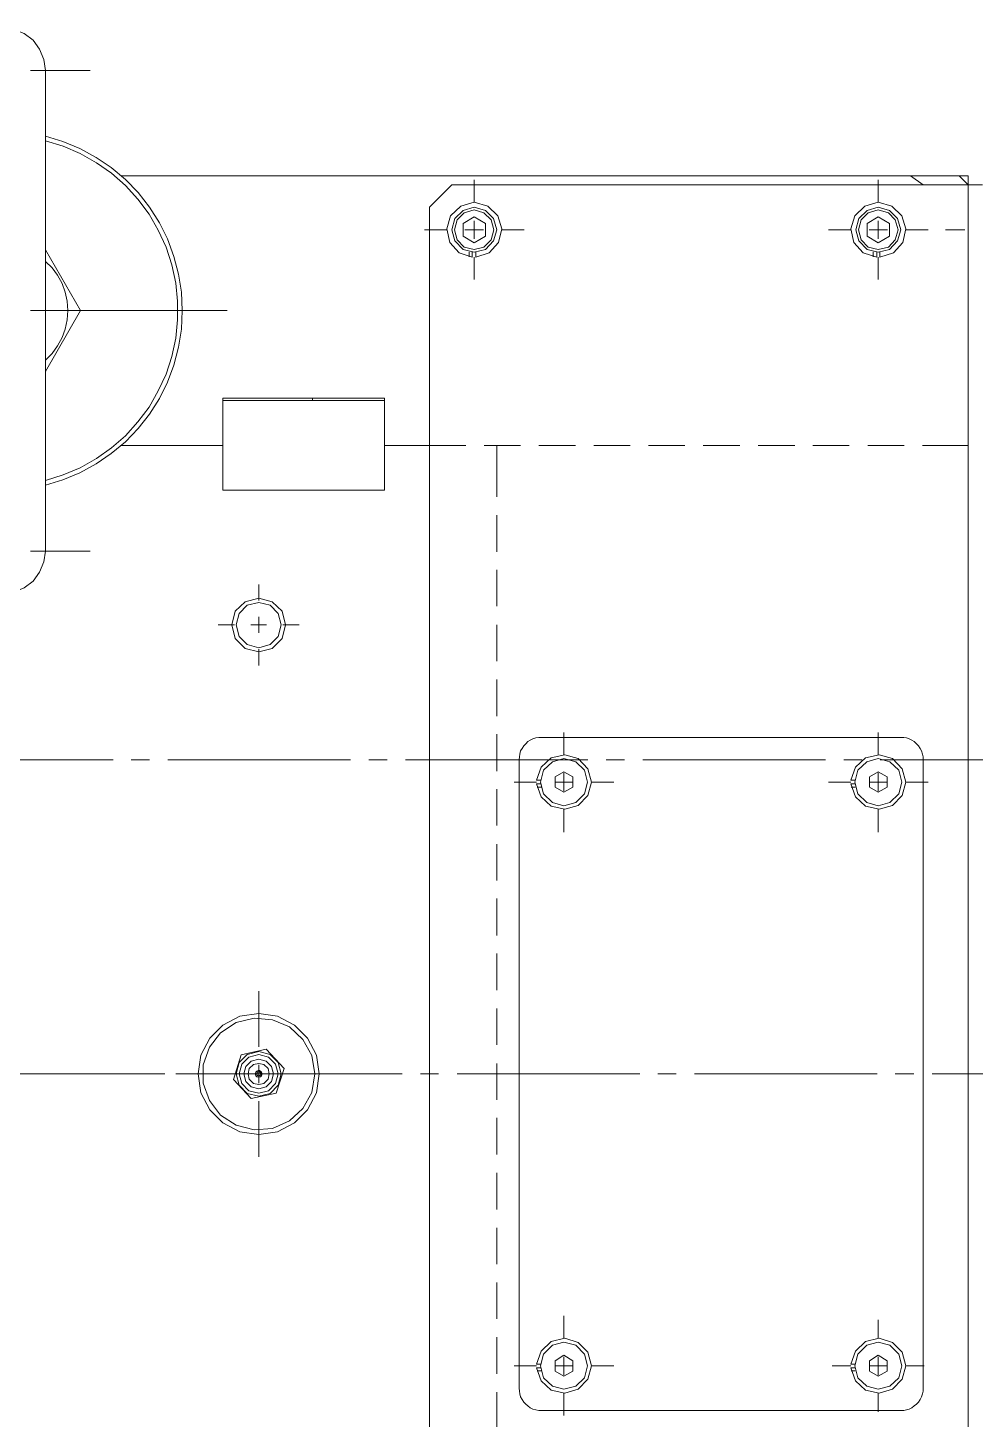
# Model space of a CAD drawing. Header units: millimetres. Extents: x 288 to 8834, y 20 to 9668.
# Drawn here: x 3797.4 to 4008.4, y 8979.9 to 9289.8 of the extents above; entities that cross this region are included whole.
import ezdxf

# ---------------------------------------------------------------- set-up
doc = ezdxf.new("R2010")
doc.units = ezdxf.units.MM
doc.layers.add('Layer1', color=7, linetype='Continuous')

# ---------------------------------------------------------------- blocks, each defined once
blk = doc.blocks.new('BLKF082')
at = {"layer": 'Layer1', "color": 7, "linetype": 'Continuous', "lineweight": 13}
for p, q in [((3844.61, 9069.67), (3840.82, 9067.69)), ((3848.83, 9070.27), (3844.61, 9069.67)), ((3852.96, 9069.67), (3848.83, 9070.27)), ((3856.75, 9067.69), (3852.96, 9069.67)), ((3840.82, 9067.69), (3837.89, 9064.76)), ((3859.68, 9064.76), (3856.75, 9067.69)), ((3837.89, 9064.76), (3835.91, 9060.97)), ((3861.66, 9060.97), (3859.68, 9064.76)), ((3835.91, 9060.97), (3835.31, 9056.84)), ((3862.26, 9056.84), (3861.66, 9060.97)), ((3835.31, 9056.84), (3835.91, 9052.62)), ((3835.91, 9052.62), (3837.89, 9048.83)), ((3859.68, 9048.83), (3861.66, 9052.62)), ((3837.89, 9048.83), (3840.82, 9045.9)), ((3856.75, 9045.9), (3859.68, 9048.83)), ((3840.82, 9045.9), (3844.61, 9043.92)), ((3852.96, 9043.92), (3856.75, 9045.9)), ((3844.61, 9043.92), (3848.83, 9043.32)), ((3848.83, 9043.32), (3852.96, 9043.92))]:
    blk.add_line(p, q, dxfattribs=at)
blk = doc.blocks.new('BLKF083')
at = {"layer": 'Layer1', "color": 7, "linetype": 'Continuous', "lineweight": 13}
for p, q in [((3843.75, 9068.29), (3840.3, 9065.96)), ((3847.8, 9069.24), (3843.75, 9068.29)), ((3851.84, 9068.89), (3847.8, 9069.24)), ((3855.63, 9067.26), (3851.84, 9068.89)), ((3858.65, 9064.5), (3855.63, 9067.26)), ((3840.3, 9065.96), (3837.81, 9062.78)), ((3860.63, 9060.88), (3858.65, 9064.5)), ((3837.81, 9062.78), (3836.43, 9058.82)), ((3861.32, 9056.84), (3860.63, 9060.88)), ((3836.43, 9058.82), (3836.43, 9054.77)), ((3836.43, 9054.77), (3837.81, 9050.89)), ((3837.81, 9050.89), (3840.3, 9047.62)), ((3858.65, 9049.09), (3860.63, 9052.7)), ((3855.63, 9046.33), (3858.65, 9049.09)), ((3840.3, 9047.62), (3843.75, 9045.38)), ((3843.75, 9045.38), (3847.8, 9044.35)), ((3847.8, 9044.35), (3851.84, 9044.69)), ((3851.84, 9044.69), (3855.63, 9046.33))]:
    blk.add_line(p, q, dxfattribs=at)
blk = doc.blocks.new('BLKF294')
at = {"layer": 'Layer1', "color": 7, "linetype": 'Continuous', "lineweight": 13}
for p, q in [((3808.96, 9262.91), (3805.17, 9264.46)), ((3812.57, 9260.93), (3808.96, 9262.91)), ((3815.93, 9258.69), (3812.57, 9260.93)), ((3819.12, 9256.02), (3815.93, 9258.69)), ((3821.96, 9253.09), (3819.12, 9256.02)), ((3824.46, 9249.82), (3821.96, 9253.09)), ((3826.7, 9246.37), (3824.46, 9249.82)), ((3828.51, 9242.76), (3826.7, 9246.37)), ((3829.88, 9238.88), (3828.51, 9242.76)), ((3830.92, 9234.92), (3829.88, 9238.88)), ((3831.61, 9230.87), (3830.92, 9234.92)), ((3831.78, 9226.83), (3831.61, 9230.87)), ((3831.61, 9222.69), (3831.78, 9226.83)), ((3830.92, 9218.64), (3831.61, 9222.69)), ((3829.88, 9214.68), (3830.92, 9218.64)), ((3828.51, 9210.89), (3829.88, 9214.68)), ((3826.7, 9207.19), (3828.51, 9210.89)), ((3824.46, 9203.75), (3826.7, 9207.19)), ((3821.96, 9200.56), (3824.46, 9203.75)), ((3819.12, 9197.55), (3821.96, 9200.56)), ((3815.93, 9194.96), (3819.12, 9197.55)), ((3812.57, 9192.64), (3815.93, 9194.96)), ((3805.17, 9189.11), (3808.96, 9190.66)), ((3808.96, 9190.66), (3812.57, 9192.64)), ((3801.29, 9187.9), (3805.17, 9189.11))]:
    blk.add_line(p, q, dxfattribs=at)
blk = doc.blocks.new('BLKF296')
at = {"layer": 'Layer1', "color": 7, "linetype": 'Continuous', "lineweight": 13}
for p, q in [((3809.04, 9261.79), (3805.25, 9263.42)), ((3812.66, 9259.72), (3809.04, 9261.79)), ((3816.02, 9257.4), (3812.66, 9259.72)), ((3819.12, 9254.64), (3816.02, 9257.4)), ((3821.87, 9251.63), (3819.12, 9254.64)), ((3824.37, 9248.27), (3821.87, 9251.63)), ((3826.44, 9244.74), (3824.37, 9248.27)), ((3828.16, 9240.95), (3826.44, 9244.74)), ((3829.45, 9236.99), (3828.16, 9240.95)), ((3830.31, 9232.94), (3829.45, 9236.99)), ((3830.74, 9228.89), (3830.31, 9232.94)), ((3830.74, 9224.76), (3830.74, 9228.89)), ((3830.31, 9220.63), (3830.74, 9224.76)), ((3829.45, 9216.58), (3830.31, 9220.63)), ((3828.16, 9212.62), (3829.45, 9216.58)), ((3826.44, 9208.91), (3828.16, 9212.62)), ((3824.37, 9205.3), (3826.44, 9208.91)), ((3821.87, 9202.02), (3824.37, 9205.3)), ((3819.12, 9198.92), (3821.87, 9202.02)), ((3816.02, 9196.26), (3819.12, 9198.92)), ((3809.04, 9191.78), (3812.66, 9193.84)), ((3812.66, 9193.84), (3816.02, 9196.26)), ((3805.25, 9190.23), (3809.04, 9191.78)), ((3801.29, 9188.94), (3805.25, 9190.23))]:
    blk.add_line(p, q, dxfattribs=at)
blk = doc.blocks.new('BLKF297')
at = {"layer": 'Layer1', "color": 7, "linetype": 'Continuous', "lineweight": 13}
for p, q in [((3803.96, 9234.66), (3802.76, 9236.3)), ((3805, 9232.85), (3803.96, 9234.66)), ((3805.69, 9230.87), (3805, 9232.85)), ((3806.12, 9228.89), (3805.69, 9230.87)), ((3806.29, 9226.83), (3806.12, 9228.89)), ((3805.69, 9222.69), (3806.12, 9224.76)), ((3806.12, 9224.76), (3806.29, 9226.83)), ((3805, 9220.8), (3805.69, 9222.69)), ((3802.76, 9217.27), (3803.96, 9218.99)), ((3803.96, 9218.99), (3805, 9220.8)), ((3801.29, 9215.8), (3802.76, 9217.27))]:
    blk.add_line(p, q, dxfattribs=at)
blk = doc.blocks.new('BLKF299')
at = {"layer": 'Layer1', "color": 7, "linetype": 'Continuous', "lineweight": 13}
for p, q in [((3789.32, 9289.43), (3787, 9288.48)), ((3791.82, 9289.78), (3789.32, 9289.43)), ((3794.23, 9289.43), (3791.82, 9289.78)), ((3796.56, 9288.48), (3794.23, 9289.43)), ((3785.1, 9287.02), (3783.55, 9285.04)), ((3787, 9288.48), (3785.1, 9287.02)), ((3798.54, 9287.02), (3796.56, 9288.48)), ((3800, 9285.04), (3798.54, 9287.02)), ((3783.55, 9285.04), (3782.61, 9282.71)), ((3800.95, 9282.71), (3800, 9285.04)), ((3801.29, 9280.3), (3800.95, 9282.71))]:
    blk.add_line(p, q, dxfattribs=at)
blk = doc.blocks.new('BLKF300')
at = {"layer": 'Layer1', "color": 7, "linetype": 'Continuous', "lineweight": 13}
for p, q in [((3782.26, 9173.26), (3782.61, 9170.85)), ((3800.95, 9170.85), (3801.29, 9173.26)), ((3782.61, 9170.85), (3783.55, 9168.53)), ((3800, 9168.53), (3800.95, 9170.85)), ((3783.55, 9168.53), (3785.1, 9166.55)), ((3785.1, 9166.55), (3787, 9165.08)), ((3796.56, 9165.08), (3798.54, 9166.55)), ((3798.54, 9166.55), (3800, 9168.53)), ((3787, 9165.08), (3789.32, 9164.13)), ((3789.32, 9164.13), (3791.82, 9163.79)), ((3791.82, 9163.79), (3794.23, 9164.13)), ((3794.23, 9164.13), (3796.56, 9165.08))]:
    blk.add_line(p, q, dxfattribs=at)
blk = doc.blocks.new('BLKF481')
at = {"layer": 'Layer1', "color": 7, "linetype": 'Continuous', "lineweight": 13}
for p, q in [((3848.4, 9057.01), (3848.31, 9056.84)), ((3848.57, 9057.27), (3848.4, 9057.01)), ((3849, 9057.27), (3848.57, 9057.27)), ((3849.26, 9057.01), (3849, 9057.27)), ((3849.26, 9056.84), (3849.26, 9057.01)), ((3848.31, 9056.84), (3848.4, 9056.58)), ((3848.4, 9056.58), (3848.57, 9056.41)), ((3848.57, 9056.41), (3848.83, 9056.32)), ((3848.83, 9056.32), (3849, 9056.41)), ((3849, 9056.41), (3849.26, 9056.58))]:
    blk.add_line(p, q, dxfattribs=at)
blk = doc.blocks.new('BLKF482')
at = {"layer": 'Layer1', "color": 7, "linetype": 'Continuous', "lineweight": 13}
for p, q in [((3848.14, 9057.18), (3847.97, 9056.84)), ((3848.4, 9057.44), (3848.14, 9057.18)), ((3848.83, 9057.61), (3848.4, 9057.44)), ((3849.17, 9057.44), (3848.83, 9057.61)), ((3849.43, 9057.18), (3849.17, 9057.44)), ((3849.6, 9056.84), (3849.43, 9057.18)), ((3847.97, 9056.84), (3848.14, 9056.41)), ((3848.14, 9056.41), (3848.4, 9056.15)), ((3848.4, 9056.15), (3848.83, 9056.06)), ((3848.83, 9056.06), (3849.17, 9056.15)), ((3849.17, 9056.15), (3849.43, 9056.41))]:
    blk.add_line(p, q, dxfattribs=at)
blk = doc.blocks.new('BLKF483')
at = {"layer": 'Layer1', "color": 7, "linetype": 'Continuous', "lineweight": 13}
for p, q in [((3846.68, 9058.04), (3846.42, 9056.84)), ((3847.62, 9058.9), (3846.68, 9058.04)), ((3848.83, 9059.16), (3847.62, 9058.9)), ((3849.95, 9058.9), (3848.83, 9059.16)), ((3850.9, 9058.04), (3849.95, 9058.9)), ((3851.15, 9056.84), (3850.9, 9058.04)), ((3846.42, 9056.84), (3846.68, 9055.63)), ((3846.68, 9055.63), (3847.62, 9054.68)), ((3847.62, 9054.68), (3848.83, 9054.43)), ((3848.83, 9054.43), (3849.95, 9054.68)), ((3849.95, 9054.68), (3850.9, 9055.63))]:
    blk.add_line(p, q, dxfattribs=at)
blk = doc.blocks.new('BLKF484')
at = {"layer": 'Layer1', "color": 7, "linetype": 'Continuous', "lineweight": 13}
for p, q in [((3848.83, 9060.11), (3847.11, 9059.68)), ((3850.46, 9059.68), (3848.83, 9060.11)), ((3845.9, 9058.47), (3845.47, 9056.84)), ((3847.11, 9059.68), (3845.9, 9058.47)), ((3851.67, 9058.47), (3850.46, 9059.68)), ((3852.1, 9056.84), (3851.67, 9058.47)), ((3845.47, 9056.84), (3845.9, 9055.11)), ((3845.9, 9055.11), (3847.11, 9053.91)), ((3847.11, 9053.91), (3848.83, 9053.48)), ((3848.83, 9053.48), (3850.46, 9053.91)), ((3850.46, 9053.91), (3851.67, 9055.11))]:
    blk.add_line(p, q, dxfattribs=at)
blk = doc.blocks.new('BLKF485')
at = {"layer": 'Layer1', "color": 7, "linetype": 'Continuous', "lineweight": 13}
for p, q in [((3846.59, 9060.54), (3845.04, 9058.99)), ((3848.83, 9061.14), (3846.59, 9060.54)), ((3850.98, 9060.54), (3848.83, 9061.14)), ((3852.53, 9058.99), (3850.98, 9060.54)), ((3845.04, 9058.99), (3844.44, 9056.84)), ((3853.13, 9056.84), (3852.53, 9058.99)), ((3844.44, 9056.84), (3845.04, 9054.68)), ((3845.04, 9054.68), (3846.59, 9053.05)), ((3850.98, 9053.05), (3852.53, 9054.68)), ((3846.59, 9053.05), (3848.83, 9052.53)), ((3848.83, 9052.53), (3850.98, 9053.05))]:
    blk.add_line(p, q, dxfattribs=at)
blk = doc.blocks.new('BLKF486')
at = {"layer": 'Layer1', "color": 7, "linetype": 'Continuous', "lineweight": 13}
for p, q in [((3846.25, 9061.14), (3844.44, 9059.33)), ((3848.83, 9061.83), (3846.25, 9061.14)), ((3851.33, 9061.14), (3848.83, 9061.83)), ((3853.13, 9059.33), (3851.33, 9061.14)), ((3844.44, 9059.33), (3843.75, 9056.84)), ((3853.82, 9056.84), (3853.13, 9059.33)), ((3843.75, 9056.84), (3844.44, 9054.34)), ((3844.44, 9054.34), (3846.25, 9052.44)), ((3851.33, 9052.44), (3853.13, 9054.34)), ((3846.25, 9052.44), (3848.83, 9051.84)), ((3848.83, 9051.84), (3851.33, 9052.44))]:
    blk.add_line(p, q, dxfattribs=at)
blk = doc.blocks.new('BLKF505')
at = {"layer": 'Layer1', "color": 7, "linetype": 'Continuous', "lineweight": 13}
for p, q in [((3989.28, 9246.2), (3986.78, 9247.67)), ((3989.28, 9243.36), (3989.28, 9246.2)), ((3986.78, 9241.9), (3989.28, 9243.36))]:
    blk.add_line(p, q, dxfattribs=at)
blk = doc.blocks.new('BLKF506')
at = {"layer": 'Layer1', "color": 7, "linetype": 'Continuous', "lineweight": 13}
for p, q in [((3986.78, 9249.22), (3984.54, 9248.61)), ((3989.02, 9248.61), (3986.78, 9249.22)), ((3982.99, 9246.98), (3982.39, 9244.82)), ((3984.54, 9248.61), (3982.99, 9246.98)), ((3990.57, 9246.98), (3989.02, 9248.61)), ((3991.18, 9244.82), (3990.57, 9246.98)), ((3982.39, 9244.82), (3982.99, 9242.58)), ((3982.99, 9242.58), (3984.54, 9240.95)), ((3984.54, 9240.95), (3986.78, 9240.43)), ((3986.78, 9240.43), (3989.02, 9240.95)), ((3989.02, 9240.95), (3990.57, 9242.58))]:
    blk.add_line(p, q, dxfattribs=at)
blk = doc.blocks.new('BLKF507')
at = {"layer": 'Layer1', "color": 7, "linetype": 'Continuous', "lineweight": 13}
for p, q in [((3984.29, 9249.13), (3982.48, 9247.32)), ((3986.78, 9249.82), (3984.29, 9249.13)), ((3989.28, 9249.13), (3986.78, 9249.82)), ((3991.09, 9247.32), (3989.28, 9249.13)), ((3982.48, 9247.32), (3981.79, 9244.82)), ((3991.78, 9244.82), (3991.09, 9247.32)), ((3981.79, 9244.82), (3982.48, 9242.33)), ((3982.48, 9242.33), (3984.29, 9240.43)), ((3984.29, 9240.43), (3986.78, 9239.83)), ((3986.78, 9239.83), (3989.28, 9240.43)), ((3989.28, 9240.43), (3991.09, 9242.33))]:
    blk.add_line(p, q, dxfattribs=at)
blk = doc.blocks.new('BLKF517')
at = {"layer": 'Layer1', "color": 7, "linetype": 'Continuous', "lineweight": 13}
for p, q in [((3894.3, 9249.13), (3892.49, 9247.32)), ((3896.79, 9249.82), (3894.3, 9249.13)), ((3899.29, 9249.13), (3896.79, 9249.82)), ((3901.1, 9247.32), (3899.29, 9249.13)), ((3892.49, 9247.32), (3891.8, 9244.82)), ((3901.79, 9244.82), (3901.1, 9247.32)), ((3891.8, 9244.82), (3892.49, 9242.33)), ((3892.49, 9242.33), (3894.3, 9240.43)), ((3894.3, 9240.43), (3896.79, 9239.83)), ((3896.79, 9239.83), (3899.29, 9240.43)), ((3899.29, 9240.43), (3901.1, 9242.33))]:
    blk.add_line(p, q, dxfattribs=at)
blk = doc.blocks.new('BLKF518')
at = {"layer": 'Layer1', "color": 7, "linetype": 'Continuous', "lineweight": 13}
for p, q in [((3896.79, 9249.22), (3894.56, 9248.61)), ((3898.95, 9248.61), (3896.79, 9249.22)), ((3893.01, 9246.98), (3892.4, 9244.82)), ((3894.56, 9248.61), (3893.01, 9246.98)), ((3900.58, 9246.98), (3898.95, 9248.61)), ((3901.19, 9244.82), (3900.58, 9246.98)), ((3892.4, 9244.82), (3893.01, 9242.58)), ((3893.01, 9242.58), (3894.56, 9240.95)), ((3894.56, 9240.95), (3896.79, 9240.43)), ((3896.79, 9240.43), (3898.95, 9240.95)), ((3898.95, 9240.95), (3900.58, 9242.58))]:
    blk.add_line(p, q, dxfattribs=at)
blk = doc.blocks.new('BLKF519')
at = {"layer": 'Layer1', "color": 7, "linetype": 'Continuous', "lineweight": 13}
for p, q in [((3984.2, 9126.33), (3982.22, 9124.44)), ((3986.78, 9127.02), (3984.2, 9126.33)), ((3989.37, 9126.33), (3986.78, 9127.02)), ((3991.35, 9124.44), (3989.37, 9126.33)), ((3982.22, 9124.44), (3981.53, 9121.77)), ((3992.04, 9121.77), (3991.35, 9124.44)), ((3981.53, 9121.77), (3982.22, 9119.18)), ((3982.22, 9119.18), (3984.2, 9117.29)), ((3989.37, 9117.29), (3991.35, 9119.18)), ((3984.2, 9117.29), (3986.78, 9116.51)), ((3986.78, 9116.51), (3989.37, 9117.29))]:
    blk.add_line(p, q, dxfattribs=at)
blk = doc.blocks.new('BLKF520')
at = {"layer": 'Layer1', "color": 7, "linetype": 'Continuous', "lineweight": 13}
for p, q in [((3914.19, 9126.33), (3912.21, 9124.44)), ((3916.77, 9127.02), (3914.19, 9126.33)), ((3919.44, 9126.33), (3916.77, 9127.02)), ((3921.34, 9124.44), (3919.44, 9126.33)), ((3912.21, 9124.44), (3911.52, 9121.77)), ((3922.03, 9121.77), (3921.34, 9124.44)), ((3911.52, 9121.77), (3912.21, 9119.18)), ((3912.21, 9119.18), (3914.19, 9117.29)), ((3919.44, 9117.29), (3921.34, 9119.18)), ((3914.19, 9117.29), (3916.77, 9116.51)), ((3916.77, 9116.51), (3919.44, 9117.29))]:
    blk.add_line(p, q, dxfattribs=at)
blk = doc.blocks.new('BLKF521')
at = {"layer": 'Layer1', "color": 7, "linetype": 'Continuous', "lineweight": 13}
for p, q in [((3984.2, 8996.38), (3982.22, 8994.4)), ((3986.78, 8997.07), (3984.2, 8996.38)), ((3989.37, 8996.38), (3986.78, 8997.07)), ((3991.35, 8994.4), (3989.37, 8996.38)), ((3982.22, 8994.4), (3981.53, 8991.82)), ((3992.04, 8991.82), (3991.35, 8994.4)), ((3981.53, 8991.82), (3982.22, 8989.15)), ((3982.22, 8989.15), (3984.2, 8987.26)), ((3989.37, 8987.26), (3991.35, 8989.15)), ((3984.2, 8987.26), (3986.78, 8986.57)), ((3986.78, 8986.57), (3989.37, 8987.26))]:
    blk.add_line(p, q, dxfattribs=at)
blk = doc.blocks.new('BLKF522')
at = {"layer": 'Layer1', "color": 7, "linetype": 'Continuous', "lineweight": 13}
for p, q in [((3914.19, 8996.38), (3912.21, 8994.4)), ((3916.77, 8997.07), (3914.19, 8996.38)), ((3919.44, 8996.38), (3916.77, 8997.07)), ((3921.34, 8994.4), (3919.44, 8996.38)), ((3912.21, 8994.4), (3911.52, 8991.82)), ((3922.03, 8991.82), (3921.34, 8994.4)), ((3911.52, 8991.82), (3912.21, 8989.15)), ((3912.21, 8989.15), (3914.19, 8987.26)), ((3919.44, 8987.26), (3921.34, 8989.15)), ((3914.19, 8987.26), (3916.77, 8986.57)), ((3916.77, 8986.57), (3919.44, 8987.26))]:
    blk.add_line(p, q, dxfattribs=at)
blk = doc.blocks.new('BLKF580')
at = {"layer": 'Layer1', "color": 7, "linetype": 'Continuous', "lineweight": 13}
for p, q in [((3993.07, 9131.67), (3992.47, 9131.76)), ((3993.67, 9131.41), (3993.07, 9131.67)), ((3994.28, 9131.15), (3993.67, 9131.41)), ((3994.79, 9130.81), (3994.28, 9131.15)), ((3995.31, 9130.29), (3994.79, 9130.81)), ((3995.74, 9129.86), (3995.31, 9130.29)), ((3996.08, 9129.26), (3995.74, 9129.86)), ((3996.43, 9128.74), (3996.08, 9129.26)), ((3996.6, 9128.05), (3996.43, 9128.74)), ((3996.77, 9127.45), (3996.6, 9128.05)), ((3996.77, 9126.76), (3996.77, 9127.45))]:
    blk.add_line(p, q, dxfattribs=at)
blk = doc.blocks.new('BLKF581')
at = {"layer": 'Layer1', "color": 7, "linetype": 'Continuous', "lineweight": 13}
for p, q in [((3996.6, 8985.53), (3996.77, 8986.14)), ((3994.28, 8982.43), (3994.79, 8982.86)), ((3994.79, 8982.86), (3995.31, 8983.29)), ((3995.31, 8983.29), (3995.74, 8983.73)), ((3995.74, 8983.73), (3996.08, 8984.33)), ((3996.08, 8984.33), (3996.43, 8984.93)), ((3996.43, 8984.93), (3996.6, 8985.53)), ((3991.78, 8981.83), (3992.47, 8981.83)), ((3992.47, 8981.83), (3993.07, 8982)), ((3993.07, 8982), (3993.67, 8982.18)), ((3993.67, 8982.18), (3994.28, 8982.43))]:
    blk.add_line(p, q, dxfattribs=at)
blk = doc.blocks.new('BLKF582')
at = {"layer": 'Layer1', "color": 7, "linetype": 'Continuous', "lineweight": 13}
for p, q in [((3906.78, 8986.83), (3906.87, 8986.14)), ((3906.87, 8986.14), (3906.96, 8985.53)), ((3906.96, 8985.53), (3907.13, 8984.93)), ((3907.13, 8984.93), (3907.47, 8984.33)), ((3907.47, 8984.33), (3907.82, 8983.73)), ((3907.82, 8983.73), (3908.25, 8983.29)), ((3908.25, 8983.29), (3908.76, 8982.86)), ((3908.76, 8982.86), (3909.28, 8982.43)), ((3909.28, 8982.43), (3909.88, 8982.18)), ((3909.88, 8982.18), (3910.49, 8982)), ((3910.49, 8982), (3911.18, 8981.83))]:
    blk.add_line(p, q, dxfattribs=at)
blk = doc.blocks.new('BLKF583')
at = {"layer": 'Layer1', "color": 7, "linetype": 'Continuous', "lineweight": 13}
for p, q in [((3909.88, 9131.41), (3909.28, 9131.15)), ((3910.49, 9131.67), (3909.88, 9131.41)), ((3911.18, 9131.76), (3910.49, 9131.67)), ((3911.78, 9131.76), (3911.18, 9131.76)), ((3907.13, 9128.74), (3906.96, 9128.05)), ((3907.47, 9129.26), (3907.13, 9128.74)), ((3907.82, 9129.86), (3907.47, 9129.26)), ((3908.25, 9130.29), (3907.82, 9129.86)), ((3908.76, 9130.81), (3908.25, 9130.29)), ((3909.28, 9131.15), (3908.76, 9130.81)), ((3906.96, 9128.05), (3906.87, 9127.45))]:
    blk.add_line(p, q, dxfattribs=at)
blk = doc.blocks.new('BLKF650')
at = {"layer": 'Layer1', "color": 7, "linetype": 'Continuous', "lineweight": 13}
for p, q in [((3893.78, 9250.08), (3891.54, 9247.92)), ((3896.79, 9250.94), (3893.78, 9250.08)), ((3899.81, 9250.08), (3896.79, 9250.94)), ((3902.05, 9247.92), (3899.81, 9250.08)), ((3891.54, 9247.92), (3890.68, 9245)), ((3902.91, 9245), (3902.05, 9247.92)), ((3890.68, 9245), (3891.37, 9241.98)), ((3902.22, 9241.98), (3902.91, 9245)), ((3891.37, 9241.98), (3893.44, 9239.66)), ((3900.15, 9239.66), (3902.22, 9241.98)), ((3897.14, 9238.71), (3900.15, 9239.66))]:
    blk.add_line(p, q, dxfattribs=at)
blk = doc.blocks.new('BLKF651')
at = {"layer": 'Layer1', "color": 7, "linetype": 'Continuous', "lineweight": 13}
for p, q in [((3983.77, 9250.08), (3981.53, 9247.92)), ((3986.78, 9250.94), (3983.77, 9250.08)), ((3989.8, 9250.08), (3986.78, 9250.94)), ((3992.04, 9247.92), (3989.8, 9250.08)), ((3981.53, 9247.92), (3980.67, 9245)), ((3992.9, 9245), (3992.04, 9247.92)), ((3980.67, 9245), (3981.36, 9241.98)), ((3992.21, 9241.98), (3992.9, 9245)), ((3981.36, 9241.98), (3983.43, 9239.66)), ((3990.14, 9239.66), (3992.21, 9241.98)), ((3987.13, 9238.71), (3990.14, 9239.66))]:
    blk.add_line(p, q, dxfattribs=at)
blk = doc.blocks.new('BLKF671')
at = {"layer": 'Layer1', "color": 7, "linetype": 'Continuous', "lineweight": 13}
for p, q in [((3913.93, 8997.25), (3911.69, 8995.09)), ((3916.94, 8997.93), (3913.93, 8997.25)), ((3919.96, 8996.99), (3916.94, 8997.93)), ((3922.11, 8994.83), (3919.96, 8996.99)), ((3922.89, 8991.82), (3922.11, 8994.83)), ((3910.66, 8991.39), (3911.69, 8988.46)), ((3922.11, 8988.81), (3922.89, 8991.82)), ((3911.69, 8988.46), (3913.93, 8986.39)), ((3913.93, 8986.39), (3916.94, 8985.71)), ((3916.94, 8985.71), (3919.96, 8986.57)), ((3919.96, 8986.57), (3922.11, 8988.81))]:
    blk.add_line(p, q, dxfattribs=at)
blk = doc.blocks.new('BLKF672')
at = {"layer": 'Layer1', "color": 7, "linetype": 'Continuous', "lineweight": 13}
for p, q in [((3983.94, 8997.25), (3981.7, 8995.09)), ((3986.96, 8997.93), (3983.94, 8997.25)), ((3989.97, 8996.99), (3986.96, 8997.93)), ((3992.12, 8994.83), (3989.97, 8996.99)), ((3992.9, 8991.82), (3992.12, 8994.83)), ((3980.67, 8991.39), (3981.7, 8988.46)), ((3992.12, 8988.81), (3992.9, 8991.82)), ((3981.7, 8988.46), (3983.94, 8986.39)), ((3983.94, 8986.39), (3986.96, 8985.71)), ((3986.96, 8985.71), (3989.97, 8986.57)), ((3989.97, 8986.57), (3992.12, 8988.81))]:
    blk.add_line(p, q, dxfattribs=at)
blk = doc.blocks.new('BLKF673')
at = {"layer": 'Layer1', "color": 7, "linetype": 'Continuous', "lineweight": 13}
for p, q in [((3913.93, 9127.19), (3911.69, 9125.12)), ((3916.94, 9127.88), (3913.93, 9127.19)), ((3919.96, 9127.02), (3916.94, 9127.88)), ((3922.11, 9124.78), (3919.96, 9127.02)), ((3922.89, 9121.77), (3922.11, 9124.78)), ((3910.66, 9121.42), (3911.69, 9118.49)), ((3922.11, 9118.84), (3922.89, 9121.77)), ((3911.69, 9118.49), (3913.93, 9116.43)), ((3913.93, 9116.43), (3916.94, 9115.74)), ((3916.94, 9115.74), (3919.96, 9116.6)), ((3919.96, 9116.6), (3922.11, 9118.84))]:
    blk.add_line(p, q, dxfattribs=at)
blk = doc.blocks.new('BLKF674')
at = {"layer": 'Layer1', "color": 7, "linetype": 'Continuous', "lineweight": 13}
for p, q in [((3983.94, 9127.19), (3981.7, 9125.12)), ((3986.96, 9127.88), (3983.94, 9127.19)), ((3989.97, 9127.02), (3986.96, 9127.88)), ((3992.12, 9124.78), (3989.97, 9127.02)), ((3992.9, 9121.77), (3992.12, 9124.78)), ((3980.67, 9121.42), (3981.7, 9118.49)), ((3992.12, 9118.84), (3992.9, 9121.77)), ((3981.7, 9118.49), (3983.94, 9116.43)), ((3983.94, 9116.43), (3986.96, 9115.74)), ((3986.96, 9115.74), (3989.97, 9116.6)), ((3989.97, 9116.6), (3992.12, 9118.84))]:
    blk.add_line(p, q, dxfattribs=at)
blk = doc.blocks.new('BLKF699')
at = {"layer": 'Layer1', "color": 7, "linetype": 'Continuous', "lineweight": 13}
for p, q in [((3848.83, 9162.76), (3845.81, 9161.98)), ((3851.76, 9161.98), (3848.83, 9162.76)), ((3843.58, 9159.83), (3842.8, 9156.81)), ((3845.81, 9161.98), (3843.58, 9159.83)), ((3854, 9159.83), (3851.76, 9161.98)), ((3854.77, 9156.81), (3854, 9159.83)), ((3842.8, 9156.81), (3843.58, 9153.8)), ((3843.58, 9153.8), (3845.81, 9151.56)), ((3851.76, 9151.56), (3854, 9153.8)), ((3845.81, 9151.56), (3848.83, 9150.79)), ((3848.83, 9150.79), (3851.76, 9151.56))]:
    blk.add_line(p, q, dxfattribs=at)
blk = doc.blocks.new('BLKF700')
at = {"layer": 'Layer1', "color": 7, "linetype": 'Continuous', "lineweight": 13}
for p, q in [((3844.44, 9159.31), (3843.75, 9156.81)), ((3846.25, 9161.21), (3844.44, 9159.31)), ((3848.83, 9161.81), (3846.25, 9161.21)), ((3851.33, 9161.21), (3848.83, 9161.81)), ((3853.13, 9159.31), (3851.33, 9161.21)), ((3853.82, 9156.81), (3853.13, 9159.31)), ((3843.75, 9156.81), (3844.44, 9154.23)), ((3844.44, 9154.23), (3846.25, 9152.42)), ((3851.33, 9152.42), (3853.13, 9154.23)), ((3846.25, 9152.42), (3848.83, 9151.73)), ((3848.83, 9151.73), (3851.33, 9152.42))]:
    blk.add_line(p, q, dxfattribs=at)
blk = doc.blocks.new('BLKF026')
at = {"layer": 'Layer1', "color": 7, "linetype": 'Continuous', "lineweight": 13}
for p, q in [((3797.94, 9280.3), (3811.28, 9280.3)), ((3801.29, 9173.26), (3801.29, 9280.3)), ((3805.17, 9264.46), (3801.29, 9265.66)), ((3805.25, 9263.42), (3801.29, 9264.63)), ((4004.78, 9256.79), (3818.26, 9256.79)), ((3896.79, 9250.94), (3896.79, 9255.93)), ((3986.78, 9250.94), (3986.78, 9255.93)), ((3996.77, 9254.81), (3993.93, 9256.79)), ((4004.78, 9256.79), (4006.76, 9256.79)), ((4004.78, 9256.79), (4006.76, 9254.81)), ((4006.76, 9256.79), (4006.76, 9254.81)), ((3891.8, 9254.81), (3886.8, 9249.82)), ((4009.95, 9254.81), (3891.8, 9254.81)), ((4006.76, 9254.81), (4006.76, 8858.77)), ((3886.8, 8863.77), (3886.8, 9249.82)), ((3896.79, 9247.67), (3894.3, 9246.2)), ((3894.3, 9246.2), (3894.3, 9243.36)), ((3899.29, 9246.2), (3896.79, 9247.67)), ((3896.79, 9242.76), (3896.79, 9246.8)), ((3899.29, 9243.36), (3899.29, 9246.2)), ((3986.78, 9247.67), (3984.29, 9246.2)), ((3984.29, 9246.2), (3984.29, 9243.36)), ((3986.78, 9242.76), (3986.78, 9246.8)), ((3885.69, 9244.82), (3890.68, 9244.82)), ((3894.3, 9243.36), (3896.79, 9241.9)), ((3894.73, 9244.82), (3898.86, 9244.82)), ((3896.79, 9241.9), (3899.29, 9243.36)), ((3900.58, 9242.58), (3901.19, 9244.82)), ((3901.1, 9242.33), (3901.79, 9244.82)), ((3902.91, 9244.82), (3907.9, 9244.82)), ((3975.67, 9244.82), (3980.67, 9244.82)), ((3984.29, 9243.36), (3986.78, 9241.9)), ((3984.72, 9244.82), (3988.85, 9244.82)), ((3990.57, 9242.58), (3991.18, 9244.82)), ((3991.09, 9242.33), (3991.78, 9244.82)), ((3992.9, 9244.82), (3997.89, 9244.82)), ((4006.07, 9244.82), (4001.77, 9244.82)), ((3809.13, 9226.83), (3801.29, 9240.35)), ((3895.67, 9238.8), (3895.67, 9239.91)), ((3896.36, 9238.71), (3896.36, 9239.83)), ((3897.14, 9238.71), (3897.14, 9239.83)), ((3985.66, 9238.8), (3985.66, 9239.91)), ((3986.44, 9238.71), (3986.44, 9239.83)), ((3987.13, 9238.71), (3987.13, 9239.83)), ((3802.76, 9236.3), (3801.29, 9237.76)), ((3893.44, 9239.66), (3896.36, 9238.71)), ((3896.79, 9233.71), (3896.79, 9238.71)), ((3983.43, 9239.66), (3986.44, 9238.71)), ((3986.78, 9233.71), (3986.78, 9238.71)), ((3797.94, 9226.83), (3841.77, 9226.83)), ((3801.29, 9213.22), (3809.13, 9226.83)), ((3840.82, 9207.28), (3876.82, 9207.28)), ((3840.82, 9207.28), (3840.82, 9196.77)), ((3876.82, 9206.76), (3840.82, 9206.76)), ((3840.82, 9186.78), (3840.82, 9206.76)), ((3860.8, 9206.76), (3860.8, 9207.28)), ((3876.82, 9196.77), (3876.82, 9207.28)), ((3876.82, 9186.78), (3876.82, 9206.76)), ((3818.26, 9196.77), (3840.82, 9196.77)), ((3818.26, 9196.77), (3840.82, 9196.77)), ((3840.82, 9186.78), (3840.82, 9196.77)), ((3876.82, 9196.77), (3876.82, 9186.78)), ((3876.82, 9196.77), (3886.8, 9196.77)), ((3876.82, 9196.77), (3886.8, 9196.77)), ((3886.8, 9196.77), (3894.9, 9196.77)), ((3899.03, 9196.77), (3907.13, 9196.77)), ((3901.79, 9185.32), (3901.79, 9196.77)), ((3911.18, 9196.77), (3919.36, 9196.77)), ((3923.4, 9196.77), (3931.5, 9196.77)), ((3935.63, 9196.77), (3943.73, 9196.77)), ((3947.77, 9196.77), (3955.95, 9196.77)), ((3960, 9196.77), (3968.18, 9196.77)), ((3972.23, 9196.77), (3980.32, 9196.77)), ((3984.46, 9196.77), (3992.55, 9196.77)), ((3996.6, 9196.77), (4006.76, 9196.77)), ((3876.82, 9186.78), (3840.82, 9186.78)), ((3876.82, 9186.78), (3840.82, 9186.78)), ((3901.79, 9173.09), (3901.79, 9181.27)), ((3797.94, 9173.26), (3811.28, 9173.26)), ((3901.79, 9160.95), (3901.79, 9169.04)), ((3848.83, 9165.77), (3848.83, 9162.24)), ((3839.79, 9156.81), (3843.4, 9156.81)), ((3847.02, 9156.81), (3850.55, 9156.81)), ((3848.83, 9158.62), (3848.83, 9155.01)), ((3853.13, 9154.23), (3853.82, 9156.81)), ((3854, 9153.8), (3854.77, 9156.81)), ((3854.17, 9156.81), (3857.78, 9156.81)), ((3901.79, 9148.72), (3901.79, 9156.81)), ((3848.83, 9151.39), (3848.83, 9147.77)), ((3901.79, 9136.49), (3901.79, 9144.67)), ((3901.79, 9124.26), (3901.79, 9132.44)), ((3911.78, 9131.76), (3991.78, 9131.76)), ((3916.77, 9127.88), (3916.77, 9132.88)), ((3986.78, 9127.88), (3986.78, 9132.88)), ((3992.47, 9131.76), (3991.78, 9131.76)), ((3775.63, 9126.76), (3816.36, 9126.76)), ((3820.41, 9126.76), (3824.46, 9126.76)), ((3828.59, 9126.76), (3869.24, 9126.76)), ((3873.29, 9126.76), (3877.42, 9126.76)), ((3881.47, 9126.76), (3922.11, 9126.76)), ((3906.87, 9127.45), (3906.78, 9126.76)), ((3906.78, 8986.83), (3906.78, 9126.76)), ((3926.16, 9126.76), (3930.29, 9126.76)), ((3934.34, 9126.76), (3974.99, 9126.76)), ((3979.12, 9126.76), (3983.17, 9126.76)), ((3987.21, 9126.76), (4027.95, 9126.76)), ((3996.77, 9126.76), (3996.77, 8986.83)), ((3911.69, 9125.12), (3910.66, 9122.2)), ((3910.66, 9122.2), (3911.52, 9122.2)), ((3916.77, 9124.09), (3914.79, 9122.97)), ((3914.79, 9122.97), (3914.79, 9120.65)), ((3918.75, 9122.97), (3916.77, 9124.09)), ((3916.77, 9119.79), (3916.77, 9123.83)), ((3918.75, 9120.65), (3918.75, 9122.97)), ((3981.7, 9125.12), (3980.67, 9122.2)), ((3980.67, 9122.2), (3981.53, 9122.2)), ((3986.78, 9124.09), (3984.8, 9122.97)), ((3984.8, 9122.97), (3984.8, 9120.65)), ((3988.76, 9122.97), (3986.78, 9124.09)), ((3986.78, 9119.79), (3986.78, 9123.83)), ((3988.76, 9120.65), (3988.76, 9122.97)), ((3901.79, 9112.12), (3901.79, 9120.22)), ((3905.66, 9121.77), (3910.66, 9121.77)), ((3910.66, 9121.42), (3911.52, 9121.42)), ((3910.83, 9120.65), (3911.69, 9120.65)), ((3914.79, 9121.77), (3918.84, 9121.77)), ((3914.79, 9120.65), (3916.77, 9119.53)), ((3916.77, 9119.53), (3918.75, 9120.65)), ((3921.34, 9119.18), (3922.03, 9121.77)), ((3922.89, 9121.77), (3927.88, 9121.77)), ((3975.67, 9121.77), (3980.67, 9121.77)), ((3980.67, 9121.42), (3981.53, 9121.42)), ((3980.76, 9120.65), (3981.62, 9120.65)), ((3984.72, 9121.77), (3988.85, 9121.77)), ((3984.8, 9120.65), (3986.78, 9119.53)), ((3986.78, 9119.53), (3988.76, 9120.65)), ((3991.35, 9119.18), (3992.04, 9121.77)), ((3992.9, 9121.77), (3997.89, 9121.77)), ((3916.77, 9110.66), (3916.77, 9115.74)), ((3986.78, 9110.66), (3986.78, 9115.74)), ((3901.79, 9099.89), (3901.79, 9107.99)), ((3901.79, 9087.67), (3901.79, 9095.85)), ((3901.79, 9075.44), (3901.79, 9083.62)), ((3848.83, 9062.86), (3848.83, 9075.26)), ((3901.79, 9063.29), (3901.79, 9071.39)), ((3844.87, 9061.06), (3843.15, 9055.54)), ((3850.46, 9062.35), (3844.87, 9061.06)), ((3850.46, 9062.35), (3854.43, 9058.04)), ((3848.83, 9054.77), (3848.83, 9058.82)), ((3852.7, 9052.53), (3854.43, 9058.04)), ((3901.79, 9051.07), (3901.79, 9059.16)), ((3787.17, 9056.84), (3827.9, 9056.84)), ((3830.31, 9056.84), (3842.71, 9056.84)), ((3831.95, 9056.84), (3836, 9056.84)), ((3840.05, 9056.84), (3880.78, 9056.84)), ((3847.11, 9051.32), (3843.15, 9055.54)), ((3846.76, 9056.84), (3850.81, 9056.84)), ((3849.26, 9056.58), (3849.26, 9056.84)), ((3849.43, 9056.41), (3849.6, 9056.84)), ((3850.9, 9055.63), (3851.15, 9056.84)), ((3851.67, 9055.11), (3852.1, 9056.84)), ((3852.53, 9054.68), (3853.13, 9056.84)), ((3853.13, 9054.34), (3853.82, 9056.84)), ((3854.86, 9056.84), (3867.26, 9056.84)), ((3860.63, 9052.7), (3861.32, 9056.84)), ((3861.66, 9052.62), (3862.26, 9056.84)), ((3884.82, 9056.84), (3888.87, 9056.84)), ((3893.01, 9056.84), (3933.65, 9056.84)), ((3937.7, 9056.84), (3941.75, 9056.84)), ((3945.88, 9056.84), (3986.53, 9056.84)), ((3990.57, 9056.84), (3994.71, 9056.84)), ((3998.75, 9056.84), (4039.4, 9056.84)), ((3847.11, 9051.32), (3852.7, 9052.53)), ((3848.83, 9038.32), (3848.83, 9050.72)), ((3901.79, 9038.84), (3901.79, 9047.02)), ((3901.79, 9026.61), (3901.79, 9034.79)), ((3901.79, 9014.47), (3901.79, 9022.56)), ((3901.79, 9002.24), (3901.79, 9010.33)), ((3916.77, 8997.93), (3916.77, 9002.93)), ((3986.78, 8997.93), (3986.78, 9002.07)), ((3901.79, 8990.01), (3901.79, 8998.19)), ((3911.69, 8995.09), (3910.66, 8992.16)), ((3981.7, 8995.09), (3980.67, 8992.16)), ((3910.66, 8992.16), (3911.52, 8992.16)), ((3916.77, 8994.15), (3914.79, 8992.94)), ((3914.79, 8992.94), (3914.79, 8990.61)), ((3918.75, 8992.94), (3916.77, 8994.15)), ((3916.77, 8989.75), (3916.77, 8993.8)), ((3918.75, 8990.61), (3918.75, 8992.94)), ((3980.67, 8992.16), (3981.53, 8992.16)), ((3986.78, 8994.15), (3984.8, 8992.94)), ((3984.8, 8992.94), (3984.8, 8990.61)), ((3988.76, 8992.94), (3986.78, 8994.15)), ((3986.78, 8989.75), (3986.78, 8993.8)), ((3988.76, 8990.61), (3988.76, 8992.94)), ((3905.66, 8991.82), (3910.66, 8991.82)), ((3910.66, 8991.39), (3911.52, 8991.39)), ((3910.83, 8990.7), (3911.69, 8990.7)), ((3914.79, 8991.82), (3918.84, 8991.82)), ((3914.79, 8990.61), (3916.77, 8989.49)), ((3918.75, 8990.61), (3916.77, 8989.49)), ((3921.34, 8989.15), (3922.03, 8991.82)), ((3922.89, 8991.82), (3927.88, 8991.82)), ((3976.54, 8991.82), (3980.67, 8991.82)), ((3980.67, 8991.39), (3981.53, 8991.39)), ((3980.76, 8990.7), (3981.62, 8990.7)), ((3984.72, 8991.82), (3988.85, 8991.82)), ((3984.8, 8990.61), (3986.78, 8989.49)), ((3988.76, 8990.61), (3986.78, 8989.49)), ((3991.35, 8989.15), (3992.04, 8991.82)), ((3992.9, 8991.82), (3997.03, 8991.82)), ((3901.79, 8977.87), (3901.79, 8985.96)), ((3996.77, 8986.14), (3996.77, 8986.83)), ((3916.77, 8980.71), (3916.77, 8985.71)), ((3986.78, 8981.57), (3986.78, 8985.71)), ((3911.18, 8981.83), (3911.78, 8981.83)), ((3991.78, 8981.83), (3911.78, 8981.83))]:
    blk.add_line(p, q, dxfattribs=at)
for name in ['BLKF299', 'BLKF294', 'BLKF296', 'BLKF650', 'BLKF517', 'BLKF518', 'BLKF651', 'BLKF507', 'BLKF506', 'BLKF505', 'BLKF297', 'BLKF300', 'BLKF699', 'BLKF700', 'BLKF583', 'BLKF580', 'BLKF673', 'BLKF520', 'BLKF674', 'BLKF519', 'BLKF082', 'BLKF083', 'BLKF486', 'BLKF485', 'BLKF484', 'BLKF483', 'BLKF482', 'BLKF481', 'BLKF671', 'BLKF522', 'BLKF672', 'BLKF521', 'BLKF582', 'BLKF581']:
    blk.add_blockref(name, (0, 0), dxfattribs=at)

msp = doc.modelspace()

# ---------------------------------------------------------------- block references
at = {"layer": 'Layer1', "color": 7, "linetype": 'Continuous', "lineweight": 13}
msp.add_blockref('BLKF026', (0, 0), dxfattribs=at)

doc.saveas('drawing.dxf')
